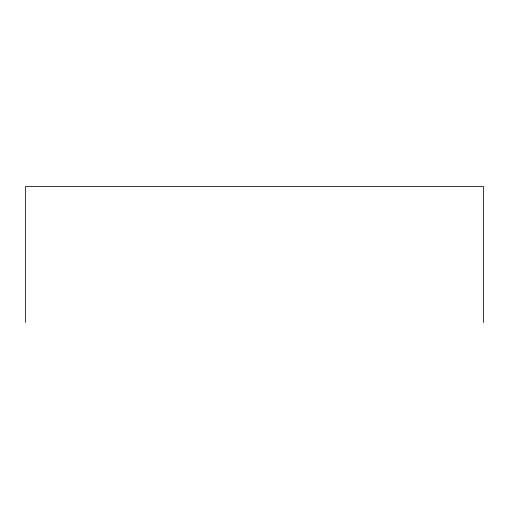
<?xml version="1.0" encoding="UTF-8"?>
<svg xmlns="http://www.w3.org/2000/svg" width="509" height="509" viewBox="0 0 509 509"><rect width="100%" height="100%" fill="white"/><g stroke="black" fill="none" stroke-linecap="round" stroke-linejoin="round"><path stroke-width="0.76" d="M483.55 322.477L483.55 186.523L25.45 186.523L25.45 322.477"/></g></svg>
